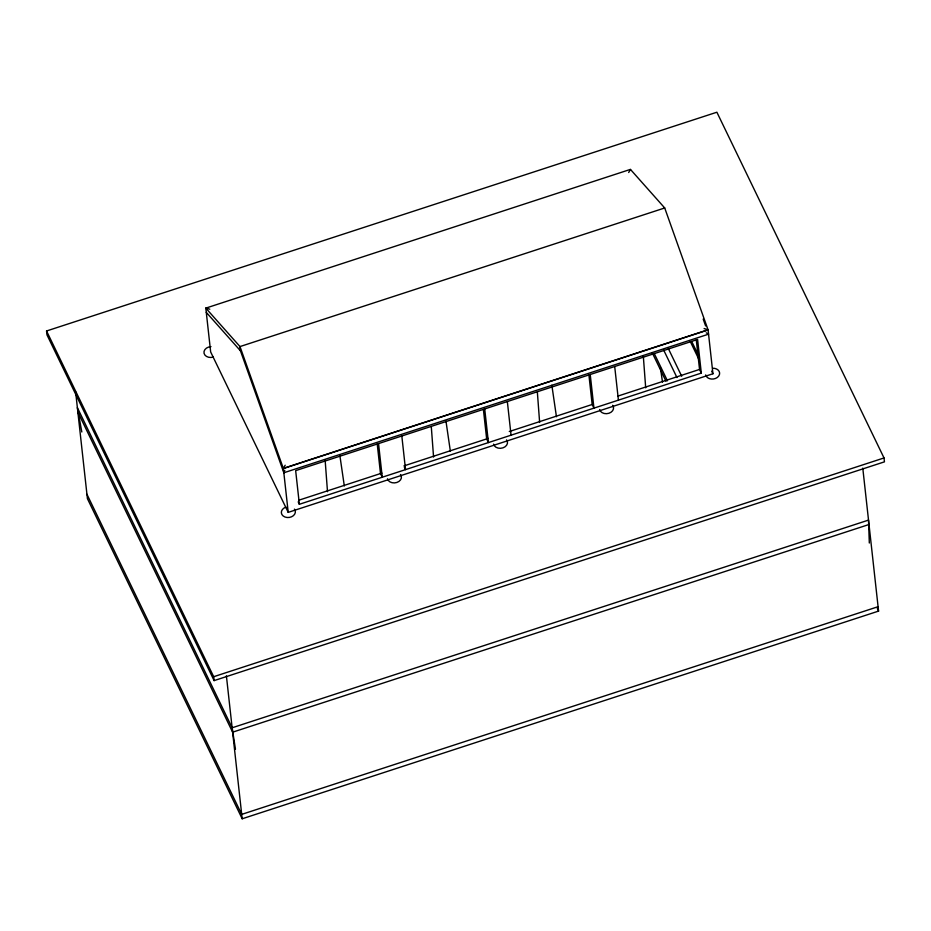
<?xml version="1.0" encoding="UTF-8"?>
<svg xmlns="http://www.w3.org/2000/svg" width="931" height="931" viewBox="0 0 931 931"><rect width="100%" height="100%" fill="white"/><g stroke="black" fill="none" stroke-linecap="round" stroke-linejoin="round"><path stroke-width="1.4" d="M706.28 332.844L708.561 334.171L283.839 472.773L284.793 470.388M704.104 328.527L708.072 329.772L712.937 373.762L288.214 512.364L283.35 468.374L285.2 465.232M628.681 172.503L630.52 169.361L205.821 308.126L239.989 346.576L283.373 468.537L708.095 329.935L664.711 207.974L630.543 169.523M46.55 330.982L716.882 112.22L884.019 457.947L884.45 461.846L214.118 680.608L46.981 334.881L46.55 330.982L213.688 676.709L214.118 680.608M664.711 207.974L239.989 346.576L240.454 350.812L283.839 472.773M283.35 468.374L708.072 329.772M298.979 500.156L381.85 473.123M403.949 465.907L488.205 438.408M509.292 431.53L593.175 404.159M618.033 396.047L699.542 369.444L696.295 340.013M299.375 504.276L701.311 373.098L697.598 339.466L295.662 470.644L299.375 504.276L298.188 501.832M213.688 676.709L884.019 457.947M235.462 749.187L232.133 727.786L868.518 520.103L869.321 543.017M869.007 524.502L232.622 732.185L77.855 412.061M878.084 606.698L241.699 814.381L86.932 494.256M75.62 391.788L87.421 498.655L242.188 818.78L878.573 611.097L862.781 468.142M209.778 309.208L205.798 307.963L210.662 351.953L288.214 512.364M206.286 312.362L240.454 350.812M877.305 608.478L878.573 611.097M711.668 371.155L712.937 373.762M691.768 341.584L698.727 355.979M690.302 341.561L698.518 358.575M699.542 369.444L701.311 373.098M668.411 348.729L681.701 376.229M663.675 350.068L676.965 377.567M654.225 353.489L667.446 380.814M652.189 352.674L666.037 381.314M404.357 467.187L405.532 469.631L401.82 435.987M232.133 727.786L77.378 407.662L81.812 431.984M703.196 319.089L705.64 325.943M660.416 367.792L662.511 382.129M551.839 385.201L556.447 416.739M445.984 421.243L450.383 451.349M339.92 455.864L344.319 485.97M614.704 366.523L618.417 400.155M590.231 374.506L593.943 408.139L592.174 404.485L588.927 375.053M507.348 401.552L511.061 435.184M484.714 408.942L488.426 442.574L486.657 438.92L483.398 409.489M378.545 443.587L382.257 477.219L380.488 473.565L377.241 444.134M226.396 675.825L242.188 818.78M643.298 355.921L645.695 387.831M537.35 391.986L539.631 422.441M431.286 426.596L433.567 457.051M325.105 459.763L327.503 491.673M213.385 357.039A7.052 5.411 -6.3 0 1 204.052 353.315A7.052 5.411 -6.3 0 1 210.976 346.635M712.611 368.234A7.052 5.411 -6.3 0 1 719.628 373.028A7.052 5.411 -6.3 0 1 713.437 378.998A7.052 5.411 -6.3 0 1 705.686 374.914M612.633 405.288A7.052 5.411 -6.3 0 1 608.955 413.259A7.052 5.411 -6.3 0 1 599.622 409.524M506.569 439.898A7.052 5.411 -6.3 0 1 502.891 447.869A7.052 5.411 -6.3 0 1 493.558 444.145M400.505 474.507A7.052 5.411 -6.3 0 1 396.827 482.479A7.052 5.411 -6.3 0 1 387.494 478.755M294.44 509.129A7.052 5.411 -6.3 0 1 291.519 516.81A7.052 5.411 -6.3 0 1 281.907 514.552A7.052 5.411 -6.3 0 1 285.945 507.127"/></g></svg>
